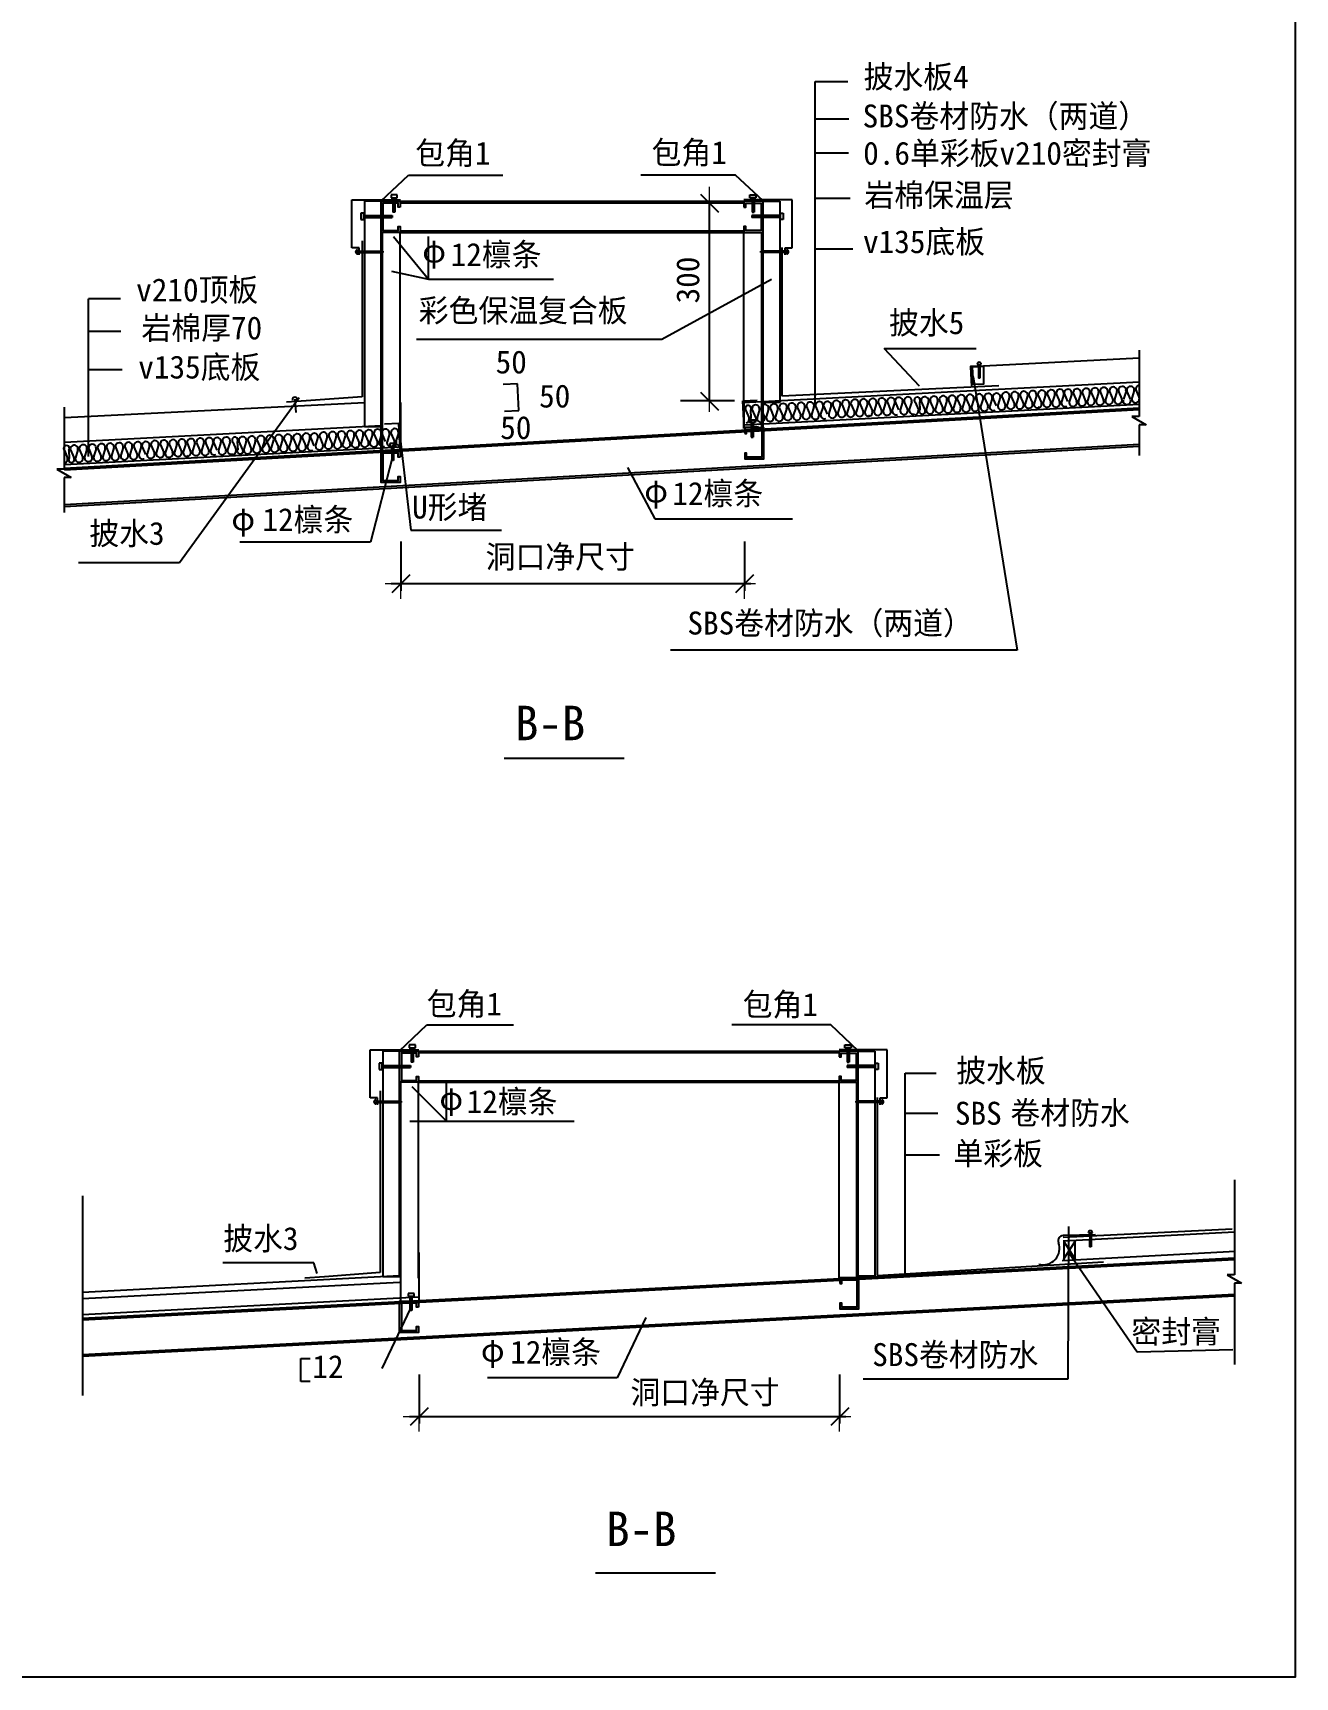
# Model space of a CAD drawing. Header units: metres. Extents: x 675 to 925, y 353 to 656.
# Drawn here: x 793.2 to 925.3, y 352.8 to 524.7 of the extents above; entities that cross this region are included whole.
import ezdxf

# ---------------------------------------------------------------- set-up
doc = ezdxf.new("R2010")
doc.units = ezdxf.units.M
for name, color, linetype in [('BIAO', 7, 'Continuous'), ('Q', 4, 'Continuous'), ('T330', 210, 'Continuous'), ('TU', 1, 'Continuous')]:
    doc.layers.add(name, color=color, linetype=linetype)

# ---------------------------------------------------------------- blocks, each defined once
blk = doc.blocks.new('DIM')
at = {"lineweight": 15}
for p, q in [((-2.14, 0), (1.52, 0)), ((0, -2.05), (0, 2.09))]:
    blk.add_line(p, q, dxfattribs=at)
blk.add_lwpolyline([(-1.16, -1.2), (1.28, 1.23)])

msp = doc.modelspace()

# ---------------------------------------------------------------- linework, layer by layer
for p, q in [((894.43, 486.58), (894.17, 485.75)), ((894.61, 486.59), (894.95, 485.79)), ((895.38, 486.63), (895.14, 485.84)), ((895.57, 486.67), (895.91, 485.87)), ((896.34, 486.68), (896.08, 485.85)), ((896.52, 486.69), (896.86, 485.89)), ((897.29, 486.73), (897.03, 485.9)), ((897.43, 486.8), (897.79, 485.97)), ((898.21, 486.78), (897.96, 485.95)), ((898.39, 486.79), (898.73, 485.99)), ((899.17, 486.83), (898.92, 486.04)), ((899.34, 486.9), (899.7, 486.07)), ((900.13, 486.88), (899.87, 486.05)), ((900.3, 486.89), (900.65, 486.09)), ((901.07, 486.93), (900.82, 486.1)), ((901.12, 486.97), (901.47, 486.13)), ((901.9, 486.94), (901.65, 486.11)), ((902.08, 486.95), (902.42, 486.15)), ((902.85, 486.99), (902.59, 486.16)), ((902.84, 486.98), (902.59, 486.15)), ((903.02, 486.99), (903.36, 486.19)), ((903.79, 487.03), (903.54, 486.2)), ((903.93, 487.1), (904.29, 486.27)), ((904.72, 487.08), (904.46, 486.25)), ((904.9, 487.09), (905.24, 486.29)), ((905.67, 487.13), (905.43, 486.34)), ((905.85, 487.2), (906.2, 486.37)), ((906.63, 487.18), (906.37, 486.35)), ((906.81, 487.19), (907.15, 486.39)), ((907.58, 487.23), (907.32, 486.4)), ((907.67, 487.2), (908.01, 486.4)), ((908.43, 487.31), (908.18, 486.48)), ((908.43, 487.3), (908.19, 486.51)), ((908.61, 487.37), (908.96, 486.54)), ((867.83, 485.22), (868.17, 484.42)), ((868.3, 485.25), (868.35, 484.43)), ((868.47, 485.28), (868.81, 484.49)), ((869.24, 485.3), (868.99, 484.47)), ((869.42, 485.3), (869.76, 484.51)), ((870.2, 485.35), (869.95, 484.56)), ((870.38, 485.38), (870.72, 484.59)), ((871.15, 485.4), (870.9, 484.57)), ((871.33, 485.4), (871.67, 484.61)), ((872.1, 485.45), (871.84, 484.62)), ((872.24, 485.52), (872.6, 484.69)), ((873.03, 485.49), (872.77, 484.67)), ((873.21, 485.5), (873.55, 484.71)), ((873.98, 485.54), (873.74, 484.76)), ((874.15, 485.62), (874.51, 484.79)), ((874.94, 485.59), (874.68, 484.77)), ((875.12, 485.6), (875.46, 484.81)), ((875.89, 485.64), (875.63, 484.82)), ((875.98, 485.62), (876.32, 484.82)), ((876.74, 485.72), (876.49, 484.89)), ((876.92, 485.73), (877.26, 484.93)), ((877.69, 485.77), (877.45, 484.98)), ((877.88, 485.81), (878.22, 485.01)), ((878.65, 485.82), (878.4, 484.99)), ((878.83, 485.83), (879.17, 485.03)), ((879.6, 485.87), (879.34, 485.04)), ((879.74, 485.94), (880.1, 485.11)), ((880.53, 485.92), (880.27, 485.09)), ((880.71, 485.93), (881.05, 485.13)), ((881.48, 485.97), (881.24, 485.18)), ((881.65, 486.04), (882.01, 485.21)), ((882.44, 486.02), (882.18, 485.19)), ((882.62, 486.03), (882.96, 485.23)), ((883.39, 486.07), (883.13, 485.24)), ((883.43, 486.11), (883.78, 485.28)), ((884.21, 486.08), (883.96, 485.26)), ((884.39, 486.09), (884.73, 485.3)), ((885.16, 486.13), (884.91, 485.31)), ((885.52, 486.08), (885.86, 485.28)), ((885.99, 486.1), (886.03, 485.29)), ((886.16, 486.14), (886.5, 485.34)), ((886.93, 486.15), (886.67, 485.32)), ((887.11, 486.16), (887.45, 485.36)), ((887.88, 486.2), (887.64, 485.41)), ((888.07, 486.24), (888.41, 485.44)), ((888.84, 486.25), (888.59, 485.42)), ((889.02, 486.26), (889.36, 485.46)), ((889.79, 486.3), (889.53, 485.47)), ((889.93, 486.38), (890.29, 485.54)), ((890.72, 486.35), (890.46, 485.52)), ((890.89, 486.36), (891.24, 485.56)), ((891.67, 486.4), (891.43, 485.61)), ((891.84, 486.48), (892.2, 485.64)), ((892.63, 486.45), (892.37, 485.62)), ((892.81, 486.46), (893.15, 485.66)), ((893.57, 486.5), (893.32, 485.67)), ((893.66, 486.47), (894, 485.68)), ((898.44, 485.55), (898.48, 485.6)), ((880.75, 484.69), (880.79, 484.74)), ((802.85, 481.42), (803.2, 480.58)), ((804.58, 481.44), (804.33, 480.61)), ((804.67, 481.41), (805.01, 480.62)), ((805.44, 481.52), (805.18, 480.69)), ((805.62, 481.53), (805.96, 480.73)), ((806.39, 481.57), (806.15, 480.78)), ((806.58, 481.61), (806.92, 480.81)), ((807.35, 481.62), (807.09, 480.79)), ((807.53, 481.63), (807.87, 480.83)), ((808.29, 481.67), (808.04, 480.84)), ((808.44, 481.74), (808.79, 480.91)), ((809.22, 481.72), (808.97, 480.89)), ((809.4, 481.72), (809.74, 480.93)), ((810.17, 481.77), (809.93, 480.98)), ((810.35, 481.84), (810.7, 481.01)), ((811.13, 481.82), (810.88, 480.99)), ((811.31, 481.83), (811.65, 481.03)), ((812.08, 481.87), (811.82, 481.04)), ((812.12, 481.91), (812.48, 481.07)), ((812.91, 481.88), (812.65, 481.05)), ((813.09, 481.89), (813.43, 481.09)), ((813.86, 481.93), (813.6, 481.1)), ((814.15, 481.9), (814.49, 481.11)), ((814.62, 481.93), (814.67, 481.11)), ((814.79, 481.97), (815.13, 481.17)), ((815.56, 481.98), (815.31, 481.15)), ((815.74, 481.99), (816.08, 481.19)), ((816.51, 482.03), (816.27, 481.24)), ((816.7, 482.07), (817.04, 481.27)), ((817.47, 482.08), (817.22, 481.25)), ((817.65, 482.09), (817.99, 481.29)), ((818.42, 482.13), (818.16, 481.3)), ((818.56, 482.2), (818.92, 481.37)), ((819.35, 482.17), (819.09, 481.35)), ((819.53, 482.18), (819.87, 481.39)), ((820.3, 482.22), (820.06, 481.44)), ((820.47, 482.3), (820.83, 481.47)), ((821.26, 482.28), (821, 481.45)), ((821.44, 482.28), (821.78, 481.49)), ((822.2, 482.32), (821.95, 481.5)), ((822.3, 482.3), (822.64, 481.5)), ((823.06, 482.4), (822.81, 481.57)), ((823.24, 482.41), (823.58, 481.61)), ((824.01, 482.45), (823.77, 481.66)), ((824.2, 482.49), (824.54, 481.69)), ((824.97, 482.5), (824.72, 481.67)), ((825.15, 482.51), (825.49, 481.71)), ((825.92, 482.55), (825.66, 481.72)), ((826.06, 482.63), (826.42, 481.79)), ((826.85, 482.6), (826.59, 481.77)), ((827.03, 482.61), (827.37, 481.81)), ((827.07, 481.37), (827.11, 481.42)), ((827.8, 482.65), (827.56, 481.86)), ((827.97, 482.73), (828.33, 481.89)), ((828.76, 482.7), (828.5, 481.87)), ((828.94, 482.71), (829.28, 481.91)), ((829.7, 482.75), (829.45, 481.92)), ((829.75, 482.79), (830.1, 481.96)), ((830.53, 482.77), (830.28, 481.94)), ((830.71, 482.78), (831.05, 481.98)), ((831.48, 482.82), (831.22, 481.99)), ((796.53, 481.02), (796.87, 480.22)), ((796.99, 481.04), (797.04, 480.23)), ((797.17, 481.08), (797.51, 480.28)), ((797.94, 481.09), (797.68, 480.26)), ((798.12, 481.1), (798.46, 480.3)), ((798.89, 481.14), (798.65, 480.35)), ((799.08, 481.18), (799.42, 480.38)), ((799.85, 481.19), (799.59, 480.36)), ((800.03, 481.2), (800.37, 480.4)), ((800.8, 481.24), (800.54, 480.41)), ((800.94, 481.32), (801.29, 480.48)), ((801.72, 481.29), (801.47, 480.46)), ((801.9, 481.3), (802.24, 480.5)), ((802.68, 481.34), (802.43, 480.55)), ((803.63, 481.39), (803.38, 480.56)), ((803.81, 481.4), (804.15, 480.6)), ((809.44, 480.49), (809.49, 480.54)), ((831.72, 471.5), (831.72, 466.36)), ((867.67, 471.5), (867.67, 466.36)), ((830.72, 467.1), (868.34, 467.1)), ((821.25, 383.66), (821.25, 386.06)), ((821.25, 386.06), (822.25, 386.06)), ((822.25, 383.66), (821.25, 383.66)), ((833.63, 384.41), (833.63, 379.27)), ((877.62, 384.41), (877.62, 379.27)), ((832.64, 380.02), (878.28, 380.02))]:
    msp.add_line(p, q)
msp.add_lwpolyline([(674.97, 655.95), (925.27, 655.95), (925.27, 352.76), (674.97, 352.76)], close=True)
for points in [[(820.88, 486.31, 0.03), (820.89, 486.34, 1), (820.39, 486.34, 1)], [(820.39, 486.34, 0.07), (820.4, 486.27, 1)]]:
    msp.add_lwpolyline(points, format="xyb")
msp.add_lwpolyline([(820.65, 486.39), (820.75, 485.01)])
for centre, radius, start, end in [((883.82, 486.18), 0.4, 344.69, 189.66), ((884.77, 486.23), 0.4, 344.69, 201.31), ((885.74, 486.29), 0.31, 320, 226), ((886.54, 486.24), 0.4, 344.69, 201.31), ((887.49, 486.29), 0.4, 344.69, 201.31), ((888.45, 486.34), 0.4, 344.69, 201.31), ((889.4, 486.39), 0.4, 339.05, 201.31), ((890.33, 486.44), 0.4, 344.69, 189.66), ((891.27, 486.49), 0.4, 344.69, 201.31), ((892.24, 486.54), 0.4, 344.69, 189.66), ((893.18, 486.59), 0.4, 344.69, 201.31), ((894.04, 486.61), 0.4, 344.69, 201.31), ((894.99, 486.72), 0.4, 344.69, 201.31), ((895.95, 486.77), 0.4, 344.69, 201.31), ((896.9, 486.82), 0.4, 339.05, 201.31), ((897.82, 486.87), 0.4, 344.69, 189.66), ((898.77, 486.92), 0.4, 344.69, 201.31), ((899.74, 486.97), 0.4, 344.69, 189.66), ((900.68, 487.02), 0.4, 344.69, 201.31), ((901.51, 487.03), 0.4, 344.69, 189.66), ((902.46, 487.08), 0.4, 344.69, 201.31), ((903.4, 487.12), 0.4, 339.05, 201.31), ((904.33, 487.17), 0.4, 344.69, 189.66), ((905.28, 487.22), 0.4, 344.69, 201.31), ((906.24, 487.27), 0.4, 344.69, 189.66), ((907.19, 487.32), 0.4, 344.69, 201.31), ((908.05, 487.33), 0.4, 344.69, 201.31), ((909, 487.44), 0.4, 94.07, 189.66), ((868.06, 485.43), 0.31, 320, 226), ((868.85, 485.39), 0.4, 344.69, 201.31), ((869.8, 485.44), 0.4, 344.69, 201.31), ((870.76, 485.49), 0.4, 344.69, 201.31), ((871.71, 485.54), 0.4, 339.05, 201.31), ((872.64, 485.59), 0.4, 344.69, 189.66), ((873.59, 485.64), 0.4, 344.69, 201.31), ((874.55, 485.69), 0.4, 344.69, 189.66), ((875.5, 485.74), 0.4, 344.69, 201.31), ((876.35, 485.75), 0.4, 344.69, 201.31), ((876.88, 484.82), 0.4, 167.04, 18.96), ((877.3, 485.86), 0.4, 344.69, 201.31), ((877.84, 484.9), 0.4, 167.04, 18.96), ((878.26, 485.91), 0.4, 344.69, 201.31), ((878.79, 484.92), 0.4, 167.04, 18.96), ((879.21, 485.96), 0.4, 339.05, 201.31), ((879.72, 484.99), 0.4, 167.04, 18.96), ((880.14, 486.01), 0.4, 344.69, 189.66), ((880.66, 485.01), 0.4, 167.04, 18.96), ((881.08, 486.06), 0.4, 344.69, 201.31), ((881.63, 485.09), 0.4, 167.04, 18.96), ((882.05, 486.11), 0.4, 344.69, 189.66), ((882.58, 485.11), 0.4, 167.04, 18.96), ((883, 486.16), 0.4, 344.69, 201.31), ((883.52, 485.16), 0.4, 167.04, 295.19), ((884.35, 485.18), 0.4, 167.04, 18.96), ((885.3, 485.23), 0.4, 167.04, 295.19), ((885.46, 485.16), 0.4, 281.21, 18.96), ((886.27, 485.14), 0.31, 142.18, 43.82), ((887.07, 485.25), 0.4, 167.04, 18.96), ((888.03, 485.33), 0.4, 167.04, 18.96), ((888.98, 485.35), 0.4, 167.04, 18.96), ((889.9, 485.42), 0.4, 167.04, 18.96), ((890.85, 485.44), 0.4, 167.04, 18.96), ((891.81, 485.52), 0.4, 167.04, 18.96), ((892.76, 485.55), 0.4, 167.04, 18.96), ((893.71, 485.59), 0.4, 167.04, 295.19), ((894.57, 485.67), 0.4, 167.04, 18.96), ((895.53, 485.75), 0.4, 167.04, 18.96), ((896.48, 485.77), 0.4, 167.04, 18.96), ((897.4, 485.85), 0.4, 167.04, 18.96), ((898.35, 485.87), 0.4, 167.04, 18.96), ((899.31, 485.95), 0.4, 167.04, 18.96), ((900.26, 485.97), 0.4, 167.04, 18.96), ((901.21, 486.02), 0.4, 167.04, 295.19), ((902.04, 486.04), 0.4, 167.04, 18.96), ((902.98, 486.08), 0.4, 167.04, 18.96), ((902.99, 486.09), 0.4, 167.04, 295.19), ((903.91, 486.15), 0.4, 167.04, 18.96), ((904.86, 486.17), 0.4, 167.04, 18.96), ((905.82, 486.25), 0.4, 167.04, 18.96), ((906.77, 486.27), 0.4, 167.04, 18.96), ((907.67, 486.23), 0.4, 167.04, 18.96), ((908.58, 486.42), 0.4, 167.04, 18.96), ((827.4, 482.74), 0.4, 344.69, 201.31), ((828.37, 482.79), 0.4, 344.69, 189.66), ((829.31, 482.84), 0.4, 344.69, 201.31), ((830.14, 482.86), 0.4, 344.69, 189.66), ((831.09, 482.91), 0.4, 344.69, 201.31), ((867.78, 484.31), 0.4, 281.21, 18.96), ((868.59, 484.29), 0.31, 142.18, 43.82), ((869.38, 484.39), 0.4, 167.04, 18.96), ((870.34, 484.47), 0.4, 167.04, 18.96), ((871.29, 484.49), 0.4, 167.04, 18.96), ((872.22, 484.57), 0.4, 167.04, 18.96), ((873.16, 484.59), 0.4, 167.04, 18.96), ((874.13, 484.67), 0.4, 167.04, 18.96), ((875.08, 484.69), 0.4, 167.04, 18.96), ((876.02, 484.74), 0.4, 167.04, 295.19), ((796.75, 481.23), 0.31, 320, 226), ((797.55, 481.18), 0.4, 344.69, 201.31), ((798.49, 481.23), 0.4, 344.69, 201.31), ((799.46, 481.28), 0.4, 344.69, 201.31), ((800.41, 481.33), 0.4, 339.05, 201.31), ((801.33, 481.38), 0.4, 344.69, 189.66), ((802.28, 481.43), 0.4, 344.69, 201.31), ((803.24, 481.48), 0.4, 344.69, 189.66), ((804.19, 481.53), 0.4, 344.69, 201.31), ((805.05, 481.55), 0.4, 344.69, 201.31), ((805.99, 481.66), 0.4, 344.69, 201.31), ((806.96, 481.71), 0.4, 344.69, 201.31), ((807.91, 481.76), 0.4, 339.05, 201.31), ((808.83, 481.81), 0.4, 344.69, 189.66), ((809.78, 481.86), 0.4, 344.69, 201.31), ((810.74, 481.91), 0.4, 344.69, 189.66), ((811.69, 481.96), 0.4, 344.69, 201.31), ((812.52, 481.97), 0.4, 344.69, 189.66), ((813.47, 482.02), 0.4, 344.69, 201.31), ((814.38, 482.12), 0.31, 320, 226), ((815.17, 482.07), 0.4, 344.69, 201.31), ((816.12, 482.12), 0.4, 344.69, 201.31), ((817.08, 482.17), 0.4, 344.69, 201.31), ((818.03, 482.22), 0.4, 339.05, 201.31), ((818.96, 482.27), 0.4, 344.69, 189.66), ((819.9, 482.32), 0.4, 344.69, 201.31), ((820.45, 481.35), 0.4, 167.04, 18.96), ((820.87, 482.37), 0.4, 344.69, 189.66), ((821.39, 481.37), 0.4, 167.04, 18.96), ((821.82, 482.42), 0.4, 344.69, 201.31), ((822.34, 481.42), 0.4, 167.04, 295.19), ((822.67, 482.43), 0.4, 344.69, 201.31), ((823.2, 481.5), 0.4, 167.04, 18.96), ((823.62, 482.54), 0.4, 344.69, 201.31), ((824.16, 481.58), 0.4, 167.04, 18.96), ((824.58, 482.59), 0.4, 344.69, 201.31), ((825.11, 481.6), 0.4, 167.04, 18.96), ((825.53, 482.64), 0.4, 339.05, 201.31), ((826.03, 481.67), 0.4, 167.04, 18.96), ((826.46, 482.69), 0.4, 344.69, 189.66), ((826.98, 481.7), 0.4, 167.04, 18.96), ((827.95, 481.78), 0.4, 167.04, 18.96), ((828.89, 481.8), 0.4, 167.04, 18.96), ((829.84, 481.84), 0.4, 167.04, 295.19), ((830.67, 481.86), 0.4, 167.04, 18.96), ((831.62, 481.91), 0.4, 167.04, 295.19), ((796.47, 480.1), 0.4, 281.21, 18.96), ((797.28, 480.08), 0.31, 142.18, 43.82), ((798.07, 480.19), 0.4, 167.04, 18.96), ((799.04, 480.27), 0.4, 167.04, 18.96), ((799.99, 480.29), 0.4, 167.04, 18.96), ((800.91, 480.36), 0.4, 167.04, 18.96), ((801.86, 480.38), 0.4, 167.04, 18.96), ((802.82, 480.46), 0.4, 167.04, 18.96), ((803.77, 480.48), 0.4, 167.04, 18.96), ((804.72, 480.53), 0.4, 167.04, 295.19), ((805.57, 480.61), 0.4, 167.04, 18.96), ((806.54, 480.69), 0.4, 167.04, 18.96), ((807.48, 480.71), 0.4, 167.04, 18.96), ((808.41, 480.79), 0.4, 167.04, 18.96), ((809.36, 480.81), 0.4, 167.04, 18.96), ((810.32, 480.89), 0.4, 167.04, 18.96), ((811.27, 480.91), 0.4, 167.04, 18.96), ((812.22, 480.96), 0.4, 167.04, 295.19), ((813.05, 480.98), 0.4, 167.04, 18.96), ((813.99, 481.03), 0.4, 167.04, 295.19), ((814.09, 480.99), 0.4, 281.21, 18.96), ((814.91, 480.97), 0.31, 142.18, 43.82), ((815.7, 481.07), 0.4, 167.04, 18.96), ((816.66, 481.15), 0.4, 167.04, 18.96), ((817.61, 481.17), 0.4, 167.04, 18.96), ((818.53, 481.25), 0.4, 167.04, 18.96), ((819.48, 481.27), 0.4, 167.04, 18.96)]:
    msp.add_arc(centre, radius, start, end)
at = {"layer": 'BIAO'}
for p, q in [((875.08, 519.6), (878.47, 519.6)), ((875.08, 485.6), (875.08, 519.6)), ((875.08, 515.7), (878.59, 515.7)), ((875.08, 512.16), (878.54, 512.16)), ((829.67, 507.14), (832.54, 509.83)), ((832.54, 509.83), (842.4, 509.83)), ((866.74, 509.83), (856.82, 509.83)), ((869.61, 507.14), (866.74, 509.83)), ((826.61, 502.22), (826.61, 507.22)), ((826.61, 507.22), (831.68, 507.22)), ((872.67, 507.22), (867.62, 507.22)), ((872.67, 502.22), (872.67, 507.22)), ((875.08, 507.4), (878.74, 507.4)), ((829.66, 507.08), (827.91, 507.08)), ((827.91, 507.08), (827.91, 483.53)), ((829.66, 483.53), (829.66, 507.08)), ((831.66, 507.08), (867.62, 507.08)), ((831.66, 506.93), (867.62, 506.93)), ((864.62, 506.93), (860.99, 506.93)), ((863.99, 506.93), (863.99, 486.23)), ((869.62, 486.03), (869.62, 507.08)), ((869.62, 507.08), (871.37, 507.08)), ((871.37, 507.08), (871.37, 486.03)), ((829.81, 480.93), (829.81, 503.83)), ((831.66, 503.98), (867.62, 503.98)), ((831.66, 503.83), (867.62, 503.83)), ((831.66, 483.33), (831.66, 503.83)), ((867.62, 483.33), (867.62, 503.83)), ((869.47, 483.33), (869.47, 503.83)), ((827.36, 502.22), (826.61, 502.22)), ((827.36, 501.47), (827.36, 502.22)), ((827.67, 502.93), (827.67, 486.65)), ((829.66, 483.53), (829.66, 503.33)), ((830.96, 503.4), (834.61, 498.93)), ((834.61, 498.93), (834.61, 503.4)), ((869.62, 486.03), (869.62, 503.33)), ((871.59, 502.26), (871.59, 486.73)), ((871.92, 501.47), (871.92, 502.22)), ((871.92, 502.22), (872.67, 502.22)), ((875.08, 502.11), (879.02, 502.11)), ((830.75, 499.76), (834.61, 498.93)), ((834.61, 498.93), (847.69, 498.93)), ((870.51, 498.9), (859.03, 492.63)), ((799.07, 496.91), (802.41, 496.91)), ((799.07, 480.39), (799.07, 496.89)), ((799.07, 493.49), (802.44, 493.49)), ((859.03, 492.63), (833.35, 492.63)), ((882.28, 491.69), (891.89, 491.69)), ((885.97, 487.76), (882.28, 491.69)), ((891.3, 489.81), (908.97, 490.7)), ((908.95, 491.51), (908.95, 484.59)), ((799.07, 489.48), (802.58, 489.48)), ((891.3, 489.81), (891.41, 487.68)), ((891.6, 488.74), (896.21, 460.16)), ((827.67, 486.65), (821.83, 486.2)), ((843.93, 487.99), (842.43, 487.91)), ((844.08, 485.22), (843.93, 487.99)), ((867.53, 486.03), (908.97, 488.2)), ((871.59, 486.73), (894.28, 487.82)), ((796.5, 485.55), (796.5, 479.06)), ((796.53, 484.47), (827.91, 486.04)), ((796.53, 479.19), (908.97, 485.5)), ((796.53, 478.99), (908.97, 485.3)), ((821.08, 486.54), (808.59, 469.29)), ((821.83, 486.2), (819.76, 486.06)), ((831.68, 486.03), (831.68, 481.03)), ((842.58, 485.14), (844.08, 485.22)), ((866.62, 486.23), (860.99, 486.23)), ((867.49, 486.2), (868.99, 486.28)), ((867.64, 483.43), (867.49, 486.2)), ((867.65, 483.7), (867.65, 486.03)), ((867.65, 483.7), (908.97, 485.86)), ((869.62, 483.33), (869.62, 486.03)), ((871.37, 486.03), (869.62, 486.03)), ((829.66, 483.59), (796.53, 481.85)), ((827.91, 483.53), (829.66, 483.53)), ((829.66, 480.92), (829.66, 483.53)), ((831.5, 483.86), (830.01, 483.78)), ((831.65, 481.09), (831.5, 483.86)), ((869.13, 483.51), (867.64, 483.43)), ((908.19, 484.59), (909.69, 483.72)), ((908.95, 484.59), (908.19, 484.59)), ((909.69, 483.72), (908.95, 483.72)), ((908.95, 483.72), (908.95, 480.49)), ((796.53, 475.38), (908.97, 481.69)), ((796.53, 475.18), (908.97, 481.49)), ((831.62, 482.6), (832.76, 472.71)), ((831.66, 481.36), (796.53, 479.52)), ((830.81, 480.22), (828.55, 471.43)), ((830.15, 481.01), (831.65, 481.09)), ((795.74, 479.06), (797.24, 478.19)), ((796.5, 479.06), (795.74, 479.06)), ((797.24, 478.19), (796.5, 478.19)), ((796.5, 478.19), (796.5, 474.54)), ((855.43, 479.26), (858.29, 473.87)), ((858.29, 473.87), (872.71, 473.87)), ((828.55, 471.43), (814.87, 471.43)), ((832.76, 472.71), (842.24, 472.71)), ((808.59, 469.29), (798.01, 469.28)), ((896.21, 460.16), (859.94, 460.16)), ((842.54, 448.84), (855.09, 448.84)), ((831.59, 418.26), (834.45, 420.96)), ((834.45, 420.96), (843.51, 420.96)), ((876.69, 420.96), (866.36, 420.96)), ((879.55, 418.26), (876.69, 420.96)), ((828.53, 413.35), (828.53, 418.35)), ((828.53, 418.35), (833.6, 418.35)), ((831.58, 418.21), (829.83, 418.21)), ((829.83, 418.21), (829.83, 394.66)), ((831.58, 394.66), (831.58, 418.21)), ((833.58, 418.21), (877.57, 418.21)), ((833.58, 418.06), (877.57, 418.06)), ((882.61, 418.35), (877.57, 418.35)), ((879.57, 394.67), (879.57, 418.21)), ((879.57, 418.21), (881.32, 418.21)), ((881.32, 418.21), (881.32, 394.67)), ((882.61, 413.35), (882.61, 418.35)), ((831.58, 394.66), (831.58, 414.46)), ((831.73, 392.06), (831.73, 414.96)), ((832.88, 414.52), (836.52, 410.88)), ((833.58, 415.11), (877.57, 415.11)), ((833.58, 414.96), (877.57, 414.96)), ((833.58, 394.46), (833.58, 414.96)), ((836.52, 410.88), (836.52, 415.11)), ((877.57, 394.46), (877.57, 414.96)), ((879.42, 394.46), (879.42, 414.96)), ((879.57, 394.67), (879.57, 414.46)), ((884.48, 394.84), (884.48, 415.9)), ((884.48, 415.9), (887.73, 415.9)), ((829.28, 413.35), (828.53, 413.35)), ((829.28, 412.6), (829.28, 413.35)), ((829.58, 414.05), (829.58, 395.06)), ((881.54, 413.38), (881.54, 394.75)), ((881.86, 412.6), (881.86, 413.35)), ((881.86, 413.35), (882.61, 413.35)), ((884.48, 411.72), (887.88, 411.72)), ((832.66, 410.88), (836.52, 410.88)), ((836.52, 410.88), (849.84, 410.88)), ((884.48, 407.36), (888.07, 407.36)), ((918.92, 404.75), (918.92, 394.81)), ((798.44, 403.07), (798.44, 389.95)), ((901, 398.75), (918.68, 399.64)), ((901.05, 398.37), (918.92, 399.32)), ((901.55, 399.87), (901.5, 383.93)), ((900.9, 396.33), (919.02, 397.3)), ((798.44, 390.31), (918.92, 396.62)), ((798.44, 390.11), (918.92, 396.42)), ((822.61, 396.08), (813.12, 396.08)), ((822.99, 394.95), (822.61, 396.08)), ((833.6, 397.15), (833.6, 392.15)), ((881.54, 394.75), (905.22, 396.2)), ((831.58, 394.71), (798.44, 392.98)), ((831.58, 394.04), (798.44, 392.3)), ((823.75, 394.61), (821.68, 394.47)), ((829.58, 395.06), (823.75, 394.61)), ((829.83, 394.66), (831.58, 394.66)), ((879.57, 394.46), (879.57, 394.67)), ((881.32, 394.67), (879.57, 394.67)), ((918.16, 394.81), (919.66, 393.94)), ((918.92, 394.81), (918.16, 394.81)), ((918.92, 393.94), (918.92, 385.46)), ((919.66, 393.94), (918.92, 393.94)), ((798.44, 386.51), (918.92, 392.82)), ((798.44, 386.31), (918.92, 392.62)), ((833.57, 392.48), (798.44, 390.64)), ((798.44, 391.1), (798.44, 382.2)), ((832.73, 391.34), (829.74, 385.03)), ((857.35, 390.38), (854.36, 384.07)), ((854.36, 384.07), (840.79, 384.07)), ((901.5, 383.93), (880.08, 383.93)), ((852.08, 363.66), (864.63, 363.66))]:
    msp.add_line(p, q, dxfattribs=at)
for points in [[(831.66, 506.48), (831.46, 506.48), (831.46, 506.88), (829.86, 506.88), (829.86, 504.03), (831.46, 504.03), (831.46, 504.43), (831.66, 504.43), (831.66, 503.83), (829.66, 503.83), (829.66, 507.08), (831.66, 507.08)], [(867.62, 506.48), (867.82, 506.48), (867.82, 506.88), (869.42, 506.88), (869.42, 504.03), (867.82, 504.03), (867.82, 504.43), (867.62, 504.43), (867.62, 503.83), (869.62, 503.83), (869.62, 507.08), (867.62, 507.08)], [(892.72, 489.79), (891.3, 489.81), (891.58, 487.96), (892.72, 487.99)], [(867.7, 482.79), (867.9, 482.79), (867.9, 483.19), (869.5, 483.19), (869.5, 480.34), (867.9, 480.34), (867.9, 480.74), (867.7, 480.74), (867.7, 480.14), (869.7, 480.14), (869.7, 483.39), (867.7, 483.39)], [(831.66, 480.34), (831.46, 480.34), (831.46, 480.74), (829.86, 480.74), (829.86, 477.89), (831.46, 477.89), (831.46, 478.29), (831.66, 478.29), (831.66, 477.69), (829.66, 477.69), (829.66, 480.94), (831.66, 480.94)], [(833.58, 417.61), (833.38, 417.61), (833.38, 418.01), (831.78, 418.01), (831.78, 415.16), (833.38, 415.16), (833.38, 415.56), (833.58, 415.56), (833.58, 414.96), (831.58, 414.96), (831.58, 418.21), (833.58, 418.21)], [(877.57, 417.61), (877.77, 417.61), (877.77, 418.01), (879.37, 418.01), (879.37, 415.16), (877.77, 415.16), (877.77, 415.56), (877.57, 415.56), (877.57, 414.96), (879.57, 414.96), (879.57, 418.21), (877.57, 418.21)], [(877.64, 393.91), (877.84, 393.91), (877.84, 394.31), (879.44, 394.31), (879.44, 391.46), (877.84, 391.46), (877.84, 391.86), (877.64, 391.86), (877.64, 391.26), (879.64, 391.26), (879.64, 394.51), (877.64, 394.51)], [(833.58, 391.46), (833.38, 391.46), (833.38, 391.86), (831.78, 391.86), (831.78, 389.01), (833.38, 389.01), (833.38, 389.41), (833.58, 389.41), (833.58, 388.81), (831.58, 388.81), (831.58, 392.06), (833.58, 392.06)]]:
    msp.add_lwpolyline(points, close=True, dxfattribs=at)
msp.add_lwpolyline([(892.72, 489.79), (891.48, 489.72), (891.58, 487.96), (892.72, 487.99)], dxfattribs=at)
at = {"layer": 'T330'}
for p, q in [((830.7, 507.74), (830.7, 507.45)), ((831.35, 507.74), (830.7, 507.74)), ((830.7, 507.45), (831.35, 507.45)), ((830.89, 507.45), (830.9, 505.96)), ((831.09, 507.45), (831.1, 505.96)), ((831.35, 507.45), (831.35, 507.74)), ((868.22, 507.45), (868.22, 507.74)), ((868.22, 507.74), (868.87, 507.74)), ((868.87, 507.45), (868.22, 507.45)), ((868.47, 507.45), (868.47, 505.96)), ((868.67, 507.45), (868.67, 505.96)), ((868.87, 507.74), (868.87, 507.45)), ((827.84, 505.84), (827.55, 505.84)), ((827.55, 505.84), (827.55, 505.19)), ((827.84, 505.19), (827.84, 505.84)), ((827.84, 505.59), (830.83, 505.59)), ((830.83, 505.59), (830.83, 505.39)), ((831.1, 505.96), (830.9, 505.96)), ((871.44, 505.59), (868.45, 505.59)), ((868.45, 505.59), (868.45, 505.39)), ((868.47, 505.96), (868.67, 505.96)), ((871.44, 505.19), (871.44, 505.84)), ((871.44, 505.84), (871.73, 505.84)), ((871.73, 505.84), (871.73, 505.19)), ((827.55, 505.19), (827.84, 505.19)), ((827.84, 505.39), (830.83, 505.39)), ((871.44, 505.39), (868.45, 505.39)), ((871.73, 505.19), (871.44, 505.19)), ((827.2, 502.01), (827.21, 501.58)), ((827.21, 501.87), (829.89, 501.88)), ((827.21, 501.72), (829.89, 501.73)), ((829.89, 501.73), (829.89, 501.88)), ((872.07, 501.87), (869.39, 501.88)), ((869.39, 501.73), (869.39, 501.88)), ((872.07, 501.72), (869.39, 501.73)), ((872.08, 502.01), (872.07, 501.58)), ((892, 490.04), (892.43, 490.03)), ((892.14, 490.04), (892.14, 488.58)), ((892.29, 490.04), (892.29, 488.58)), ((892.29, 488.58), (892.14, 488.58)), ((868.13, 484.24), (868.78, 484.24)), ((868.13, 483.94), (868.13, 484.24)), ((868.78, 483.94), (868.13, 483.94)), ((868.38, 483.94), (868.38, 482.42)), ((868.58, 483.95), (868.58, 482.42)), ((868.78, 484.24), (868.78, 483.94)), ((830.56, 481.76), (830.56, 481.47)), ((831.21, 481.76), (830.56, 481.76)), ((830.56, 481.47), (831.21, 481.47)), ((830.76, 481.47), (830.77, 479.98)), ((830.96, 481.47), (830.97, 479.97)), ((831.21, 481.47), (831.21, 481.76)), ((868.38, 482.42), (868.58, 482.42)), ((830.97, 479.97), (830.77, 479.98)), ((832.61, 418.86), (832.61, 418.57)), ((833.26, 418.86), (832.61, 418.86)), ((832.61, 418.57), (833.26, 418.57)), ((832.81, 418.57), (832.81, 417.08)), ((833.01, 418.57), (833.01, 417.08)), ((833.26, 418.57), (833.26, 418.86)), ((878.17, 418.57), (878.17, 418.86)), ((878.17, 418.86), (878.82, 418.86)), ((878.82, 418.57), (878.17, 418.57)), ((878.42, 418.57), (878.41, 417.08)), ((878.62, 418.57), (878.61, 417.08)), ((878.82, 418.86), (878.82, 418.57)), ((829.76, 416.96), (829.47, 416.96)), ((829.47, 416.96), (829.47, 416.31)), ((829.47, 416.31), (829.76, 416.31)), ((829.76, 416.31), (829.76, 416.96)), ((829.76, 416.71), (832.74, 416.71)), ((829.76, 416.51), (832.74, 416.51)), ((832.74, 416.71), (832.74, 416.51)), ((833.01, 417.08), (832.81, 417.08)), ((881.38, 416.71), (878.4, 416.71)), ((878.4, 416.71), (878.4, 416.51)), ((881.38, 416.51), (878.4, 416.51)), ((878.41, 417.08), (878.61, 417.08)), ((881.38, 416.31), (881.38, 416.96)), ((881.38, 416.96), (881.67, 416.96)), ((881.67, 416.31), (881.38, 416.31)), ((881.67, 416.96), (881.67, 416.31)), ((829.12, 413.14), (829.13, 412.7)), ((829.12, 412.99), (831.81, 413)), ((829.12, 412.84), (831.81, 412.85)), ((831.81, 412.85), (831.81, 413)), ((882.02, 412.99), (879.34, 413)), ((879.34, 412.85), (879.34, 413)), ((882.02, 412.84), (879.34, 412.85)), ((882.02, 413.14), (882.01, 412.7)), ((903.64, 399.23), (904.07, 399.22)), ((903.78, 399.23), (903.77, 397.77)), ((903.93, 399.23), (903.92, 397.77)), ((903.92, 397.77), (903.77, 397.77)), ((832.48, 392.88), (832.48, 392.59)), ((833.13, 392.88), (832.48, 392.88)), ((832.48, 392.59), (833.13, 392.59)), ((832.68, 392.59), (832.68, 391.1)), ((832.88, 392.59), (832.88, 391.1)), ((833.13, 392.59), (833.13, 392.88)), ((832.88, 391.1), (832.68, 391.1))]:
    msp.add_line(p, q, dxfattribs=at)
for centre, start, end in [((827.22, 501.8), 93.4, 269), ((872.07, 501.8), 271, 86.6), ((892.22, 490.03), 1, 176.6), ((829.13, 412.92), 93.4, 269), ((882.01, 412.92), 271, 86.6), ((903.85, 399.22), 1, 176.6)]:
    msp.add_arc(centre, 0.22, start, end, dxfattribs=at)
at = {"layer": 'TU'}
for p, q in [((904.38, 399.01), (901, 398.93)), ((902.27, 398.33), (901.05, 396.46)), ((901.08, 398.45), (901.08, 396.34)), ((901.08, 398.3), (902.27, 396.46)), ((902.27, 396.46), (902.27, 398.33)), ((901.65, 397.1), (908.76, 386.77)), ((908.76, 386.77), (918.74, 387.01))]:
    msp.add_line(p, q, dxfattribs=at)
for centre, radius, start, end in [((901.01, 398.4), 0.53, 91.35, 201.21), ((898.92, 397.59), 1.71, 253.97, 21.21)]:
    msp.add_arc(centre, radius, start, end, dxfattribs=at)

# ---------------------------------------------------------------- block references
at = {"xscale": 0.77, "yscale": 0.77, "zscale": 0.77, "rotation": 270}
for p in [(863.99, 506.93), (863.99, 486.23)]:
    msp.add_blockref('DIM', p, dxfattribs=at)
at = {"xscale": 0.77, "yscale": 0.77, "zscale": 0.77}
for p in [(831.72, 467.1), (867.67, 467.1), (833.63, 380.02), (877.62, 380.02)]:
    msp.add_blockref('DIM', p, dxfattribs=at)

# ---------------------------------------------------------------- texts
for s, p in [('v135底板', (880.07, 501.66)), ('v210顶板', (804.04, 496.62)), ('v135底板', (804.26, 488.55)), ('50', (841.64, 489.08)), ('50', (846.19, 485.52)), ('50', (842.12, 482.22)), ('U形堵', (832.9, 473.91)), ('洞口净尺寸', (840.6, 468.71)), ('洞口净尺寸', (855.75, 381.34))]:
    msp.add_text(s, height=2.4).set_placement(p)
msp.add_text('300', height=2.4, rotation=90).set_placement((862.94, 496.4))
at = {"layer": 'BIAO'}
for s, height, p in [('披水板4', 2.4, (880.13, 518.91)), ('SBS卷材防水（两道）', 2.4, (880.03, 514.8)), ('包角1', 2.4, (833.23, 510.92)), ('包角1', 2.4, (857.95, 510.98)), ('0.6单彩板v210密封膏', 2.4, (880.09, 510.91)), ('岩棉保温层', 2.4, (880.22, 506.53)), ('12檩条', 2.4, (836.94, 500.32)), ('彩色保温复合板', 2.4, (833.6, 494.46)), ('岩棉厚70', 2.4, (804.6, 492.64)), ('披水5', 2.4, (882.79, 493.19)), ('12檩条', 2.4, (860.13, 475.33)), ('12檩条', 2.4, (817.25, 472.6)), ('披水3', 2.4, (799.14, 471.16)), ('SBS卷材防水（两道）', 2.4, (861.7, 461.78)), ('B-B', 3.6, (843.67, 450.73)), ('包角1', 2.4, (834.43, 421.95)), ('包角1', 2.4, (867.48, 421.9)), ('披水板', 2.4, (889.82, 414.98)), ('12檩条', 2.4, (838.61, 411.74)), ('SBS', 2.4, (889.68, 410.52)), ('卷材防水', 2.4, (895.49, 410.56)), ('单彩板', 2.4, (889.53, 406.31)), ('披水3', 2.4, (813.15, 397.42)), ('密封膏', 2.4, (908.15, 387.69)), ('12檩条', 2.4, (843.16, 385.55)), ('SBS卷材防水', 2.4, (881.03, 385.28)), ('12', 2.4, (822.47, 384.03)), ('B-B', 3.6, (853.21, 366.46))]:
    msp.add_text(s, height=height, dxfattribs=at).set_placement(p)
at = {"layer": 'Q'}
for p in [(833.97, 500.68), (857.19, 475.6), (814, 472.68), (835.76, 412.07), (840.1, 385.75)]:
    msp.add_text('φ', height=2.4, dxfattribs=at).set_placement(p)

doc.saveas('drawing.dxf')
